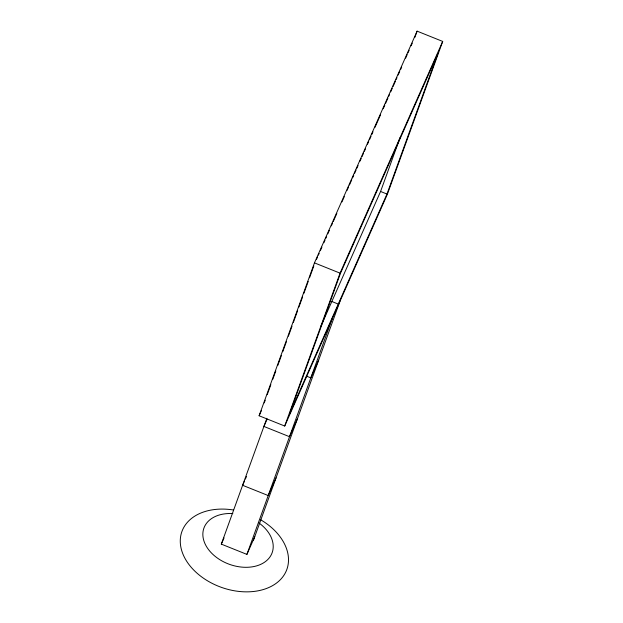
<?xml version="1.0" encoding="UTF-8"?>
<svg xmlns="http://www.w3.org/2000/svg" width="623" height="623" viewBox="0 0 623 623"><rect width="100%" height="100%" fill="white"/><g stroke="black" fill="none" stroke-linecap="round" stroke-linejoin="round"><path stroke-width="0.93" d="M259.113 415.767L314.459 262.875L417.106 31.15L442.696 41.422L387.358 194.306L284.711 426.039L259.113 415.767L261.465 410.464M264.245 402.902L265.234 400.161M267.22 394.678L270.857 384.632M272.843 379.15L275.818 370.934M277.796 365.452L281.44 355.406M282.756 351.746L286.393 341.7M288.379 336.218L292.016 326.172M293.34 322.519L297.638 310.643M298.962 306.991L302.599 296.937M303.923 293.285L308.221 281.409M309.545 277.757L313.844 265.881M254.752 536.691L246.91 554.392L221.313 544.128L266.862 418.29M414.801 37.52L417.106 31.15M284.711 426.039L340.049 273.147L442.696 41.422M246.91 554.392L332.106 319.031M253.429 540.343L339.956 301.322M320.448 327.231L380.575 191.479L400.091 137.582M386.976 194.049L437.899 53.376L340.431 273.411L289.508 414.085L386.976 194.049L380.575 191.479M316.406 259.596L317.582 256.933M318.369 255.157L319.155 253.382M320.339 250.719L321.912 247.175M323.874 242.736L325.05 240.073M325.837 238.298L326.623 236.522M327.807 233.866L329.372 230.315M331.343 225.876L332.518 223.213M333.305 221.438L336.841 213.455M341.949 201.922L344.309 196.595M347.066 190.389L348.631 186.838M349.417 185.062L351.777 179.743M352.563 177.968L353.747 175.304M354.526 173.529L356.099 169.978M356.886 168.202L358.069 165.547M360.032 161.108L361.208 158.444M361.994 156.669L363.567 153.126M364.354 151.35L365.537 148.687M367.5 144.248L368.676 141.585M369.462 139.817L371.035 136.266M371.822 134.49L372.998 131.827M374.968 127.388L380.466 114.967M383.223 108.76L384.796 105.209M385.575 103.434L387.934 98.115M388.721 96.339L389.507 94.564M390.691 91.9L392.256 88.349M393.043 86.574L395.403 81.255M396.189 79.479L396.976 77.704M398.152 75.04L399.725 71.497M400.511 69.721L401.695 67.058M405.62 58.188L407.193 54.637M407.979 52.862L409.163 50.198M411.125 45.767L412.301 43.104M267.049 419.357L263.911 426.444L289.508 436.707L297.35 419.006M244.574 480.855L242.612 485.286L268.209 495.55L276.051 477.849M245.353 479.087L246.537 476.431M221.313 544.128L224.054 537.929M318.649 360.164L310.807 377.873L306.399 376.097M314.459 262.875L340.049 273.147M331.841 301.501L338.242 304.063M260.671 519.777A55.79 39.109 19.9 0 1 269.86 587.053A55.79 39.109 19.9 0 1 183.84 556.129A55.79 39.109 19.9 0 1 233.493 510.003M258.966 522.97A36.266 25.418 19.9 0 1 259.923 564.711A36.266 25.418 19.9 0 1 205.761 545.265A36.266 25.418 19.9 0 1 232.846 513.593"/></g></svg>
